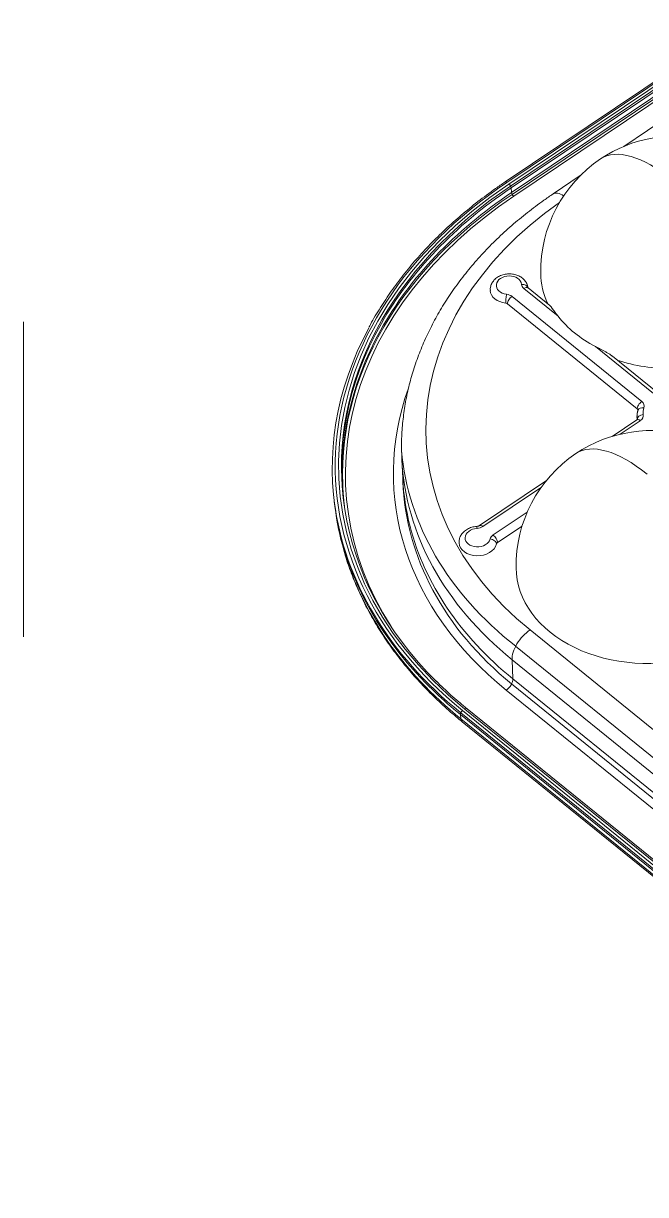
# Model space of a CAD drawing. Header units: millimetres. Extents: x 409 to 2276, y 1039 to 1674.
# Drawn here: x 1831.8 to 1930.6, y 1326.1 to 1512 of the extents above; entities that cross this region are included whole.
import ezdxf

# ---------------------------------------------------------------- set-up
doc = ezdxf.new("R2010")
doc.units = ezdxf.units.MM
doc.layers.add('粗实线层', color=7, linetype='Continuous', lineweight=35)

msp = doc.modelspace()

# ---------------------------------------------------------------- linework, layer by layer
at = {"layer": '粗实线层', "lineweight": 20}
for p, q in [((1945.735, 1512.007), (1908.29, 1486.84)), ((1945.998, 1511.931), (1908.553, 1486.764)), ((1908.883, 1486.497), (1946.328, 1511.663)), ((1946.573, 1511.363), (1909.128, 1486.197)), ((1909.229, 1485.908), (1946.674, 1511.075)), ((1909.3, 1485.165), (1946.745, 1510.332)), ((1909.4, 1484.877), (1946.845, 1510.043)), ((1909.646, 1484.577), (1947.091, 1509.743)), ((1953.336, 1510.107), (1927.111, 1492.482)), ((1920.221, 1487.852), (1915.891, 1484.941)), ((1909.3, 1485.165), (1909.229, 1485.908)), ((1909.384, 1468.679), (1929.983, 1451.999)), ((1916.708, 1465.522), (1911.256, 1469.937)), ((1915.361, 1467.249), (1911.918, 1470.036)), ((1908.667, 1467.497), (1929.267, 1450.818)), ((1831.81, 1464.661), (1831.81, 1414.661)), ((1931.856, 1453.257), (1922.646, 1460.714)), ((1932.518, 1453.357), (1925.327, 1459.179)), ((1929.204, 1449.11), (1925.265, 1446.463)), ((1929.729, 1448.958), (1926.524, 1446.804)), ((1891.887, 1442.866), (1892.035, 1439.816)), ((1914.831, 1439.45), (1904.206, 1432.31)), ((1914.039, 1438.413), (1904.731, 1432.157)), ((1881.187, 1435.888), (1881.278, 1435.162)), ((1906.385, 1430.818), (1911.795, 1434.453)), ((1907.08, 1429.604), (1910.968, 1432.217)), ((1912.246, 1415.743), (2004.908, 1340.715)), ((1909.958, 1413.156), (2002.62, 1338.129)), ((1909.382, 1411.018), (1909.53, 1407.968)), ((1909.382, 1411.018), (2002.043, 1335.991)), ((1909.314, 1407.166), (2001.975, 1332.138)), ((2002.191, 1332.94), (1909.53, 1407.968)), ((2001.117, 1331.169), (1908.456, 1406.196)), ((1901.254, 1401.632), (1901.176, 1402.335)), ((1901.176, 1402.335), (1993.837, 1327.307)), ((1993.897, 1327.571), (1901.236, 1402.599)), ((1993.915, 1326.605), (1901.254, 1401.632)), ((1901.533, 1402.943), (1994.194, 1327.915)), ((1994.567, 1328.166), (1901.906, 1403.194)), ((1994.898, 1328.216), (1902.237, 1403.244)), ((1901.487, 1401.154), (1994.149, 1326.127))]:
    msp.add_line(p, q, dxfattribs=at)
for centre, start, end in [((1935.433, 1472.658), 28.93787, 123.90454), ((1935.433, 1472.658), 123.90454, 180.80766), ((1931.517, 1425.892), 73.17633, 123.90454), ((1931.517, 1425.892), 123.90454, 180.80766)]:
    msp.add_arc(centre, 21.5, start, end, dxfattribs=at)
for centre, major_axis, ratio, start_param, end_param in [((1935.433, 1472.658), (-11.993, 17.844), 0.4310518, 5.3322055, 6.2831678), ((1961.936, 1443.54), (-80.562, -3.9), 0.7344809, 5.4006304, 6.9714268), ((1961.936, 1443.54), (79.59, 3.853), 0.7344809, 2.260188, 3.2010718), ((1961.936, 1443.54), (80.064, 3.876), 0.7344809, 2.2590378, 3.8298341), ((1961.952, 1443.218), (79.565, 3.852), 0.7344809, 2.2590378, 2.7056348), ((1908.569, 1486.425), (0.279, -0.415), 0.4310518, 2.1906128, 3.1412481), ((1908.899, 1486.158), (-0.279, 0.415), 0.4310518, 3.813769, 5.3322055), ((1918.122, 1481.621), (2.231, -3.32), 0.4310518, 2.3477907, 3.1412637), ((1962.002, 1442.184), (79.012, 3.825), 0.7344809, 2.2590378, 3.5375187), ((1962.002, 1442.184), (-79.486, -3.848), 0.7344809, 5.3994804, 6.3347169), ((1961.674, 1448.962), (-65.923, -3.191), 0.7344809, 5.4223761, 6.9714268), ((1961.987, 1442.505), (79.51, 3.849), 0.7344809, 2.2590378, 2.7108381), ((1909.629, 1484.916), (-0.279, 0.415), 0.4310518, 0.6721764, 2.1906128), ((1935.417, 1472.997), (-21.469, -1.039), 0.7344809, 6.2579889, 6.5733665), ((1908.887, 1470.468), (-1.998, -0.097), 0.7344809, 3.1628878, 7.6383731), ((1910.915, 1469.918), (-0.997, -0.077), 0.6784755, 3.2093939, 4.6927172), ((1912.379, 1470.692), (1.498, 0.073), 0.7344809, 3.1628878, 3.8298341), ((1908.92, 1469.79), (-2.996, -0.145), 0.7344809, 0.0019826, 1.3551878), ((1908.562, 1468.336), (0.111, 0.994), 0.1451873, 0.8365659, 2.4073623), ((1908.26, 1467.924), (1.498, 0.073), 0.7344809, 0.6882414, 1.3551878), ((1909.416, 1468.001), (0.629, 0.777), 0.524149, 1.0400801, 2.6108765), ((1911.289, 1469.259), (-0.629, -0.777), 0.524149, 3.1416084, 4.1816728), ((1908.293, 1467.246), (0.499, 0.024), 0.7344809, 0.6882414, 1.3551878), ((1935.384, 1473.675), (-21.423, -1.037), 0.7344809, 0.4775398, 0.898943), ((1961.954, 1443.183), (-81.061, -3.924), 0.7344809, 5.8677214, 6.8944086), ((1961.952, 1443.218), (79.565, 3.852), 0.7344809, 2.7056348, 3.7318802), ((1961.987, 1442.505), (79.51, 3.849), 0.7344809, 2.7108381, 3.1922381), ((1935.417, 1472.997), (-21.469, -1.039), 0.7344809, 1.086293, 1.5103561), ((1962.002, 1442.184), (71.416, 3.457), 0.7344809, 2.8472274, 3.8298341), ((1930.016, 1451.321), (0.629, 0.777), 0.524149, 1.0400801, 2.6108765), ((1928.86, 1451.244), (1.498, 0.073), 0.7344809, 5.9829947, 6.9714268), ((1930.253, 1449.273), (0.982, 0.191), 0.6748292, 1.4734615, 3.0170394), ((1928.893, 1450.566), (0.499, 0.024), 0.7344809, 0.0001087, 0.6882414), ((1930.34, 1450.31), (0.939, -0.343), 0.6482812, 1.8375037, 3.1413386), ((1928.736, 1449.762), (1.498, 0.073), 0.7344809, 5.4006304, 6.3890625), ((1933.683, 1450.39), (-3.496, -0.169), 0.7344809, 5.9829947, 6.3890625), ((1929.762, 1448.28), (0.558, -0.83), 0.4310518, 2.1906128, 3.1415821), ((1933.716, 1449.712), (-4.495, -0.218), 0.7344809, 0.0005342, 0.1058772), ((1931.517, 1425.892), (-11.993, 17.844), 0.4310518, 5.3322055, 6.2831652), ((1961.674, 1448.962), (-69.918, -3.385), 0.7344809, 0.0263539, 0.7034533), ((1961.805, 1446.251), (-69.918, -3.385), 0.7344809, 6.2814545, 6.2831725), ((1961.805, 1446.251), (-69.918, -3.385), 0.7344809, 6.2831725, 6.9714268), ((1961.953, 1443.201), (69.918, 3.385), 0.7344809, 3.1415799, 3.2922536), ((1962.002, 1442.184), (-69.918, -3.385), 0.7344809, 6.2734033, 6.9656921), ((1961.936, 1443.54), (81.088, 3.925), 0.7344809, 3.2013184, 3.831653), ((1961.989, 1442.452), (81.004, 3.921), 0.7344809, 3.1983249, 3.3137539), ((1961.953, 1443.201), (69.918, 3.385), 0.7344809, 3.2922536, 3.8298341), ((1903.937, 1430.398), (-1.998, -0.097), 0.7344809, 4.7336841, 9.2091694), ((1903.856, 1431.185), (0.064, -0.998), 0.0144504, 2.3165782, 3.141306), ((1903.738, 1432.961), (1.498, 0.073), 0.7344809, 4.7336841, 5.4006304), ((1904.764, 1431.48), (0.558, -0.83), 0.4310518, 2.1906128, 3.1308326), ((1903.969, 1429.72), (-2.996, -0.145), 0.7344809, 0.0009745, 2.9259841), ((1907.378, 1430.014), (1.498, 0.073), 0.7344809, 2.2590378, 2.9259841), ((1905.936, 1429.5), (-0.971, 0.239), 0.6629167, 3.33675, 4.9075464), ((1906.418, 1430.14), (-0.558, 0.83), 0.4310518, 3.7614091, 5.3322055), ((1907.411, 1429.336), (0.499, 0.024), 0.7344809, 2.2590378, 2.9259841), ((1961.989, 1442.452), (81.004, 3.921), 0.7344809, 3.3137539, 3.8298341), ((1931.5, 1426.231), (-21.469, -1.039), 0.7344809, 6.258024, 8.1747882), ((1912.378, 1413.031), (2.517, 3.109), 0.524149, 1.0400801, 2.6108765), ((1908.406, 1407.213), (-0.944, -1.166), 0.524149, 1.0400801, 2.6108765), ((1961.954, 1443.183), (-81.061, -3.924), 0.7344809, 0.6112233, 0.6882414), ((1901.549, 1402.604), (0.315, 0.389), 0.524149, 1.0400801, 2.6632363), ((1902.746, 1402.709), (-1.259, -1.554), 0.524149, 5.804829, 6.2832073), ((1901.922, 1402.855), (-0.315, -0.389), 0.524149, 3.141616, 4.1816728)]:
    msp.add_ellipse(centre, major_axis=major_axis, ratio=ratio, start_param=start_param, end_param=end_param, dxfattribs=at)
for points, knots in [([(1908.29, 1486.84), (1907.776, 1486.495), (1906.303, 1485.48), (1903.946, 1483.737), (1901.283, 1481.573), (1898.761, 1479.32), (1896.385, 1476.984), (1894.16, 1474.569), (1892.093, 1472.081), (1890.185, 1469.527), (1888.457, 1466.908), (1887.287, 1464.977), (1886.741, 1463.909), (1886.66, 1463.748)], [0, 0, 0, 0, 0.0543221, 0.1573935, 0.2604705, 0.3635421, 0.4666061, 0.5696604, 0.6727021, 0.7757287, 0.8787372, 0.9817249, 1, 1, 1, 1]), ([(1915.891, 1484.941), (1915.4, 1484.611), (1914.01, 1483.651), (1911.795, 1481.997), (1909.309, 1479.941), (1906.964, 1477.791), (1904.768, 1475.554), (1902.727, 1473.236), (1900.848, 1470.843), (1899.134, 1468.383), (1897.593, 1465.862), (1896.227, 1463.288), (1895.04, 1460.668), (1894.036, 1458.01), (1893.216, 1455.322), (1892.583, 1452.612), (1892.137, 1449.886), (1891.884, 1447.154), (1891.81, 1444.842), (1891.873, 1443.446), (1891.906, 1442.96)], [0, 0, 0, 0, 0.031642, 0.0908138, 0.1499803, 0.2091123, 0.2681968, 0.3272194, 0.3861647, 0.4450167, 0.5037604, 0.5623821, 0.6208711, 0.6792212, 0.7374311, 0.7955062, 0.853458, 0.9113048, 0.9690705, 1, 1, 1, 1]), ([(1911.912, 1469.995), (1911.9, 1470.147), (1911.835, 1470.494), (1911.594, 1471.012), (1911.178, 1471.496), (1910.633, 1471.881), (1909.979, 1472.148), (1909.248, 1472.277), (1908.485, 1472.254), (1907.739, 1472.075), (1907.058, 1471.742), (1906.514, 1471.284), (1906.14, 1470.744), (1905.938, 1470.187), (1905.924, 1469.816), (1905.939, 1469.64)], [0, 0, 0, 0, 0.0549984, 0.1304054, 0.2059522, 0.2836348, 0.364063, 0.4465617, 0.5302092, 0.6147958, 0.7005015, 0.7871381, 0.8628394, 0.9364361, 1, 1, 1, 1]), ([(1911.918, 1470.036), (1911.907, 1470.047), (1911.895, 1470.058), (1911.893, 1470.059), (1911.894, 1470.059)], [0, 0, 0, 0, 0.7005682, 1, 1, 1, 1]), ([(1915.355, 1467.253), (1915.359, 1467.249), (1915.364, 1467.245), (1915.396, 1467.218), (1915.423, 1467.19), (1915.48, 1467.129), (1915.51, 1467.095), (1915.57, 1467.024), (1915.601, 1466.986), (1915.648, 1466.926), (1915.664, 1466.906), (1915.696, 1466.865), (1915.712, 1466.844), (1915.76, 1466.781), (1915.793, 1466.737), (1915.893, 1466.604), (1915.962, 1466.512), (1916.102, 1466.323), (1916.174, 1466.226), (1916.321, 1466.03), (1916.396, 1465.93), (1916.549, 1465.727), (1916.628, 1465.625), (1916.708, 1465.522)], [0, 0, 0, 0, 0.0133573, 0.0133573, 0.0892529, 0.0892529, 0.1651485, 0.1651485, 0.2410441, 0.2410441, 0.2789919, 0.2789919, 0.3169397, 0.3169397, 0.3928353, 0.3928353, 0.5446265, 0.5446265, 0.6964176, 0.6964176, 0.8482088, 0.8482088, 1, 1, 1, 1]), ([(1922.646, 1460.714), (1922.778, 1460.646), (1922.91, 1460.577), (1923.177, 1460.439), (1923.311, 1460.37), (1923.581, 1460.229), (1923.717, 1460.157), (1923.991, 1460.012), (1924.129, 1459.937), (1924.336, 1459.821), (1924.405, 1459.782), (1924.544, 1459.702), (1924.613, 1459.661), (1924.751, 1459.578), (1924.82, 1459.535), (1924.956, 1459.447), (1925.024, 1459.402), (1925.157, 1459.309), (1925.223, 1459.261), (1925.301, 1459.2), (1925.314, 1459.189), (1925.327, 1459.179)], [0, 0, 0, 0, 0.1515037, 0.1515037, 0.3030073, 0.3030073, 0.454511, 0.454511, 0.6060146, 0.6060146, 0.6817664, 0.6817664, 0.7575183, 0.7575183, 0.8332701, 0.8332701, 0.9090219, 0.9090219, 0.9847737, 0.9847737, 1, 1, 1, 1]), ([(1929.28, 1449.179), (1929.28, 1449.179), (1929.279, 1449.178), (1929.265, 1449.155), (1929.221, 1449.123), (1929.204, 1449.11)], [0, 0, 0, 0, 0.1148196, 0.7050224, 1, 1, 1, 1]), ([(1903.792, 1432.183), (1903.646, 1432.173), (1903.25, 1432.125), (1902.617, 1431.938), (1901.983, 1431.583), (1901.485, 1431.119), (1901.149, 1430.587), (1900.976, 1430.055), (1900.978, 1429.715), (1900.995, 1429.571)], [0, 0, 0, 0, 0.0967583, 0.2669625, 0.4398248, 0.5961505, 0.7475861, 0.8950676, 1, 1, 1, 1]), ([(1904.206, 1432.31), (1904.182, 1432.293), (1904.12, 1432.258), (1903.975, 1432.205), (1903.857, 1432.188), (1903.792, 1432.183)], [0, 0, 0, 0, 0.2778604, 0.63347, 1, 1, 1, 1]), ([(1882.727, 1428.262), (1882.863, 1427.751), (1883.283, 1426.305), (1884.147, 1423.953), (1885.325, 1421.217), (1886.687, 1418.531), (1888.222, 1415.901), (1889.929, 1413.331), (1891.804, 1410.829), (1893.842, 1408.4), (1896.038, 1406.051), (1898.348, 1403.825), (1900.196, 1402.211), (1901.249, 1401.347), (1901.487, 1401.154)], [0, 0, 0, 0, 0.0501005, 0.142637, 0.2352437, 0.3279315, 0.4207073, 0.5135735, 0.6065294, 0.6995707, 0.7926913, 0.8858831, 0.9743215, 1, 1, 1, 1]), ([(1902.237, 1403.244), (1901.79, 1403.606), (1900.513, 1404.67), (1898.88, 1406.118), (1897.758, 1407.238), (1897.395, 1407.613)], [0, 0, 0, 0, 0.2600302, 0.7553203, 1, 1, 1, 1])]:
    msp.add_open_spline(points, degree=3, knots=knots, dxfattribs=at)
msp.add_open_spline([(1929.401, 1450.653), (1929.193, 1450.09), (1929.227, 1449.494)], degree=2, dxfattribs=at)

doc.saveas('drawing.dxf')
